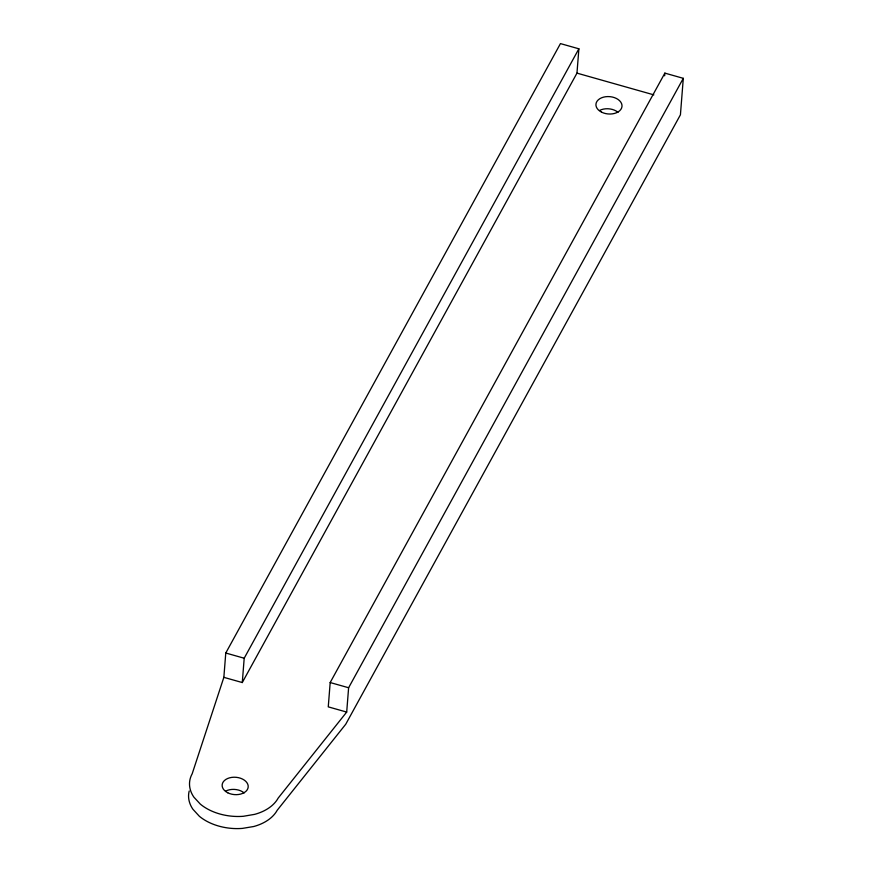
<?xml version="1.0" encoding="UTF-8"?>
<svg xmlns="http://www.w3.org/2000/svg" width="872" height="872" viewBox="0 0 872 872"><rect width="100%" height="100%" fill="white"/><g stroke="black" fill="none" stroke-linecap="round" stroke-linejoin="round"><path stroke-width="1.31" d="M223.853 677.348L225.772 653.019L560.456 43.6L578.877 48.81L576.97 73.128L242.285 682.547L223.853 677.348L192.178 773.791A45.747 30.433 4.5 0 0 193.889 797.161L200.342 804.137A45.747 30.433 4.5 0 0 243.343 816.29L254.689 814.35A45.747 30.433 4.5 0 0 278.168 798.098L346.696 712.075L348.615 687.746L683.299 78.327L664.867 73.117L330.183 682.547L328.264 706.865L346.696 712.075M242.285 682.547L244.193 658.229L578.877 48.81M664.66 75.82L664.867 73.117M683.299 78.327L680.422 114.81L345.737 724.229L277.209 810.262A45.747 30.433 4.5 0 1 253.73 826.514L242.383 828.4A45.747 30.433 4.5 0 1 199.383 816.301L192.93 809.271A45.747 30.433 4.5 0 1 189.202 791.002M576.97 73.128L653.837 94.863M225.772 653.019L244.193 658.229M330.183 682.547L348.615 687.746M599.576 110.45A13.069 8.698 4.5 0 1 617.965 112.27M225.772 791.089A13.069 8.698 4.5 0 1 244.16 792.91M601.538 112.139A13.069 8.698 4.5 0 0 621.976 106.591A13.069 8.698 4.5 0 0 603.391 97.184A13.069 8.698 4.5 0 0 601.538 112.139M227.745 792.779A13.069 8.698 4.5 0 0 248.171 787.22A13.069 8.698 4.5 0 0 229.598 777.824A13.069 8.698 4.5 0 0 227.745 792.779"/></g></svg>
